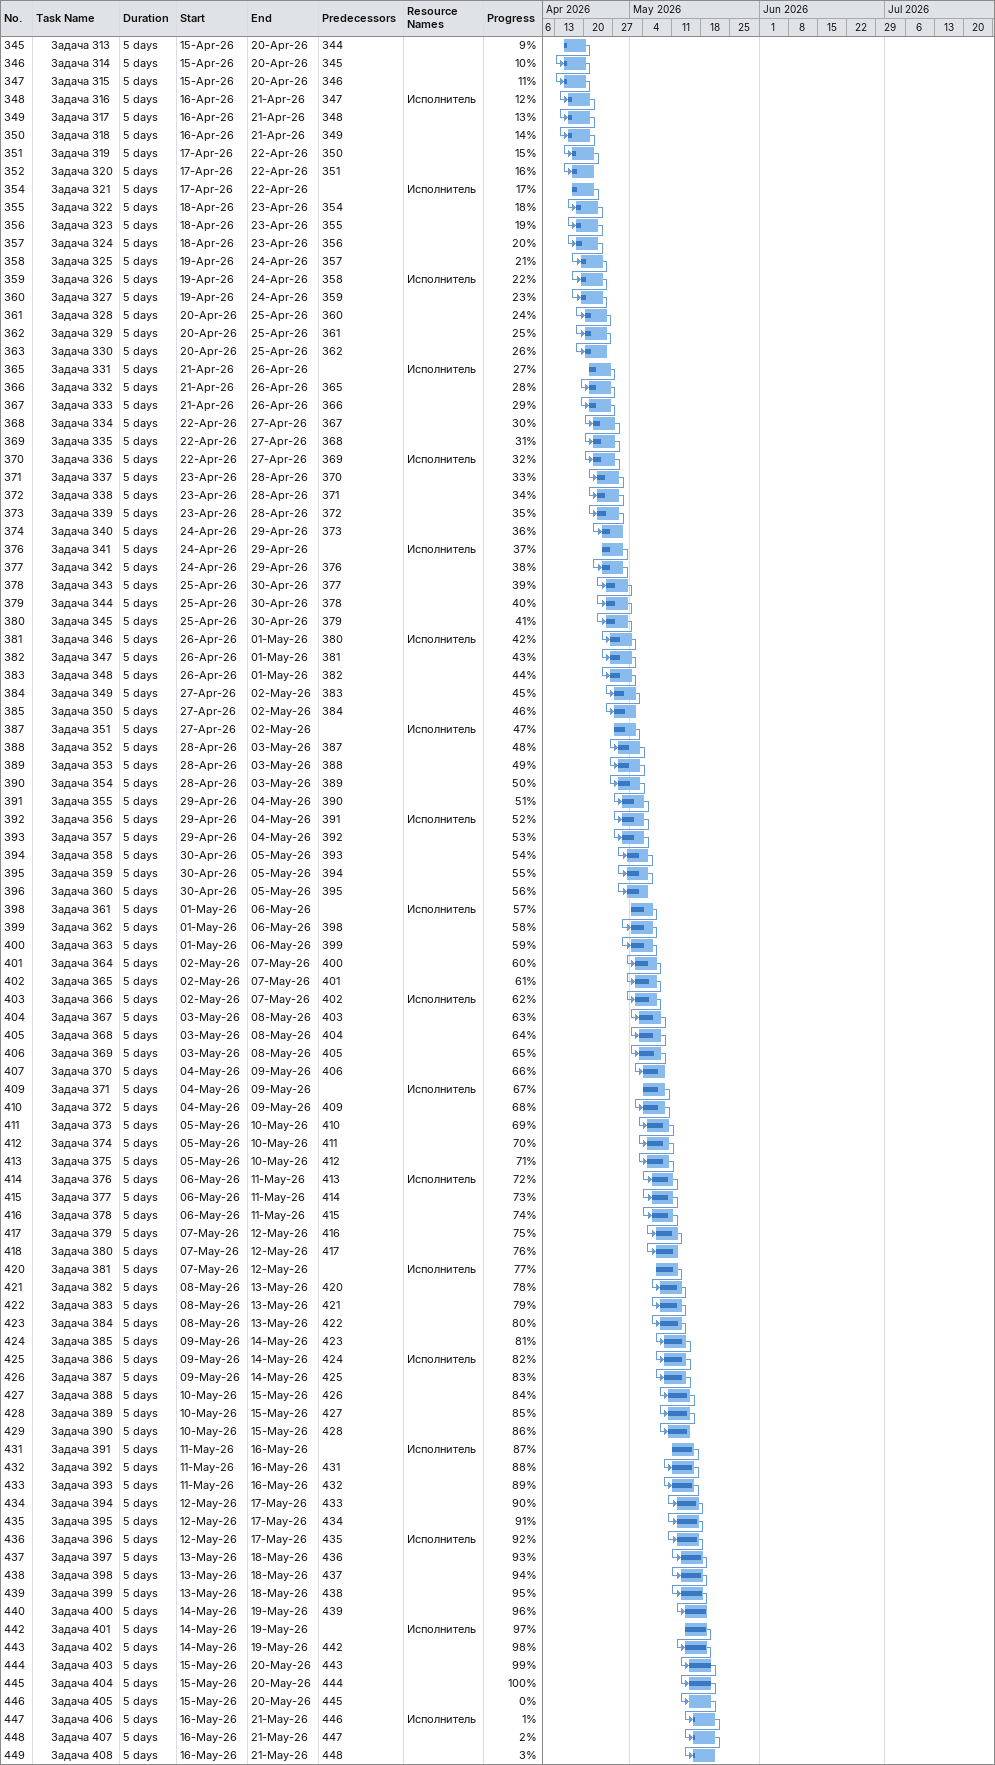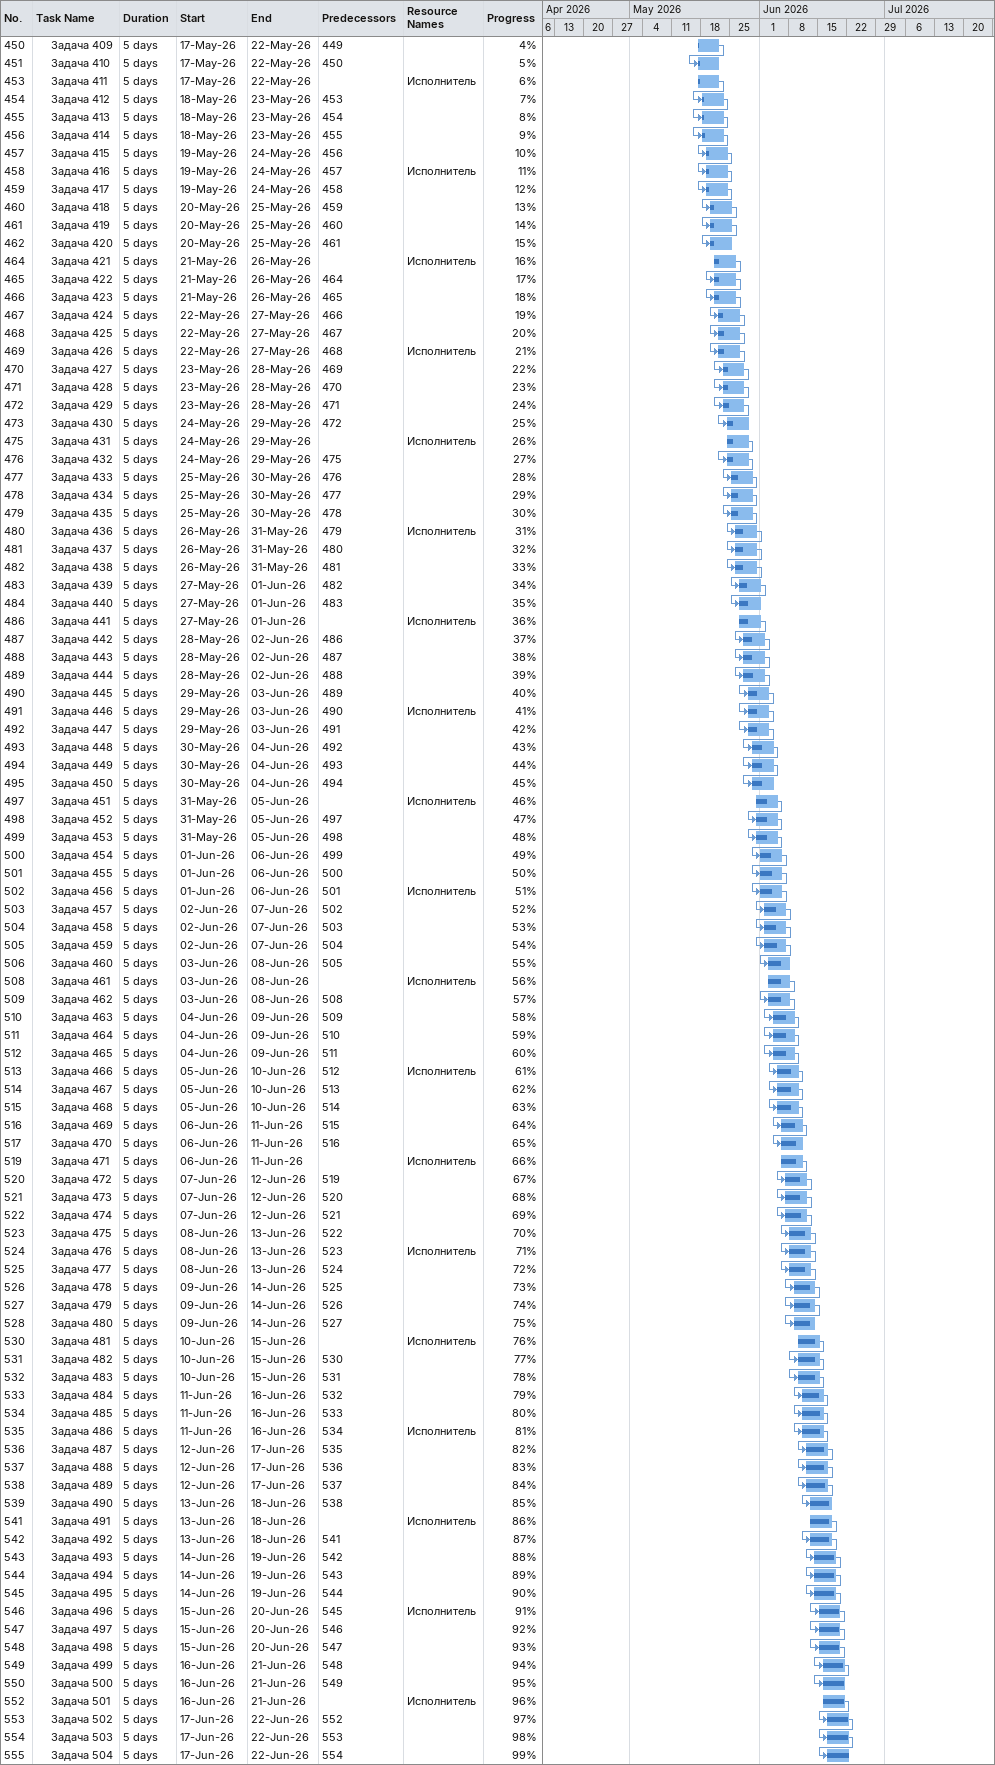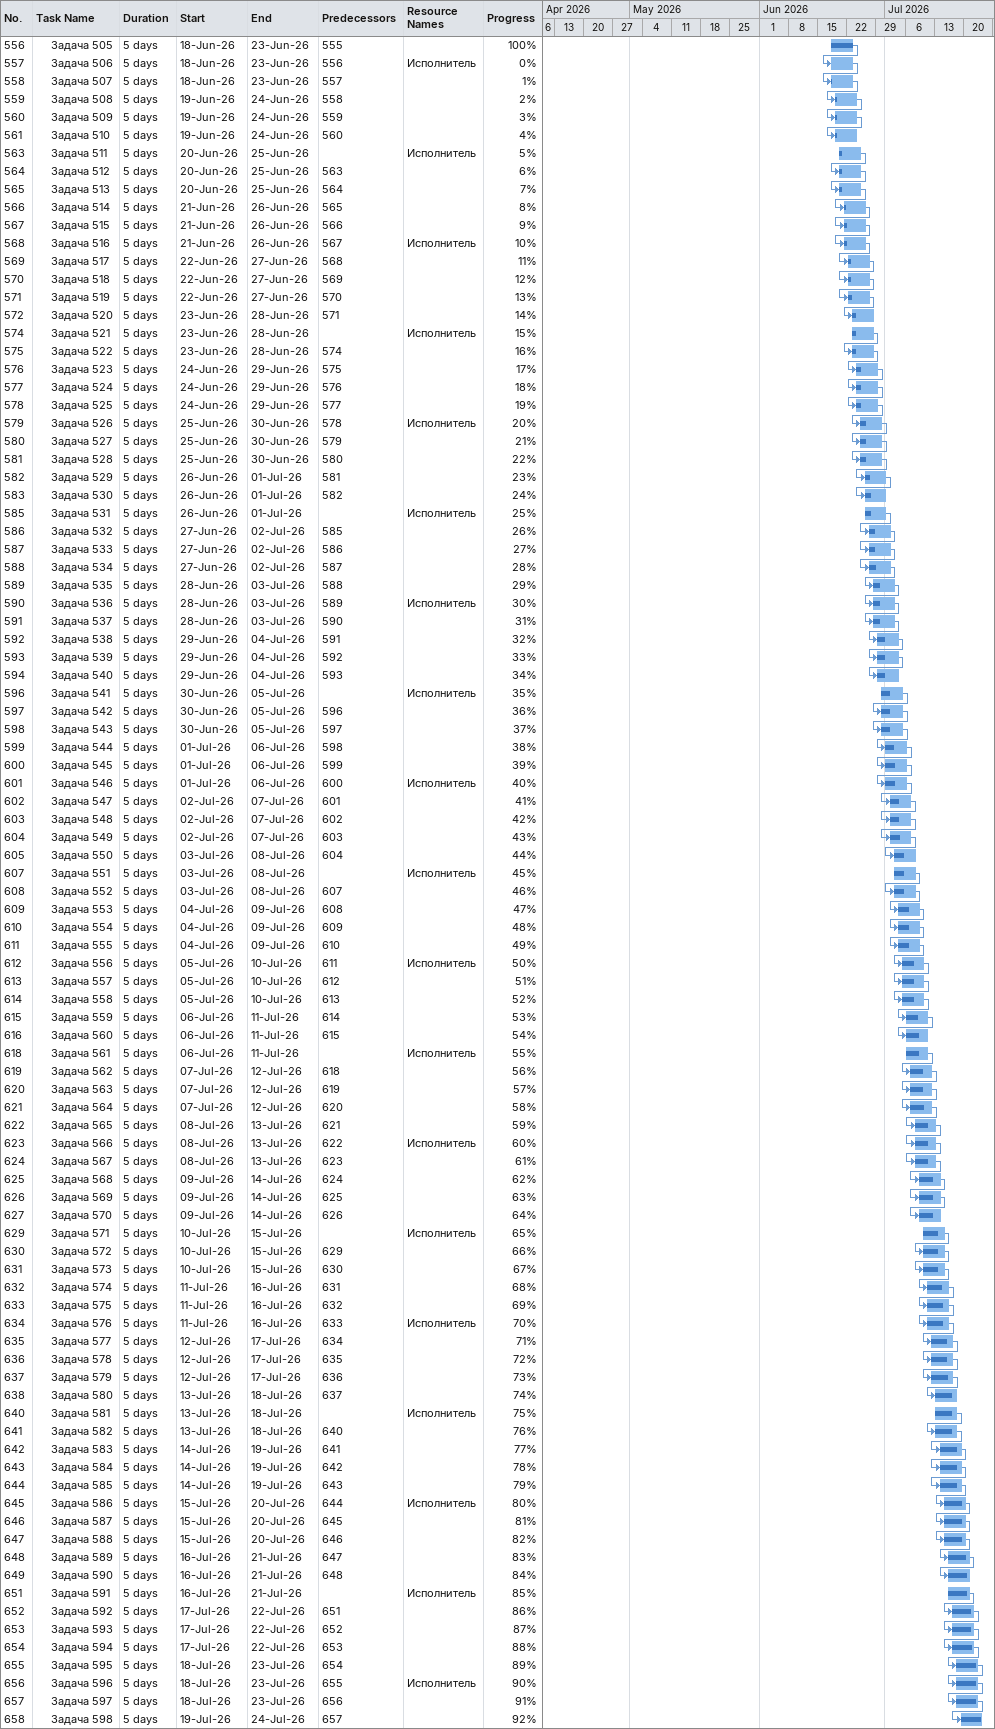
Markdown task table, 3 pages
| ID | Level | Task | Duration | Start | Finish | Predecessors | Resources | % complete |
|---|---|---|---|---|---|---|---|---|
| 345 | 2 | Задача 313 | 5d | 2026-04-15 | 2026-04-20 | 344 |  | 9 |
| 346 | 2 | Задача 314 | 5d | 2026-04-15 | 2026-04-20 | 345 |  | 10 |
| 347 | 2 | Задача 315 | 5d | 2026-04-15 | 2026-04-20 | 346 |  | 11 |
| 348 | 2 | Задача 316 | 5d | 2026-04-16 | 2026-04-21 | 347 | Исполнитель | 12 |
| 349 | 2 | Задача 317 | 5d | 2026-04-16 | 2026-04-21 | 348 |  | 13 |
| 350 | 2 | Задача 318 | 5d | 2026-04-16 | 2026-04-21 | 349 |  | 14 |
| 351 | 2 | Задача 319 | 5d | 2026-04-17 | 2026-04-22 | 350 |  | 15 |
| 352 | 2 | Задача 320 | 5d | 2026-04-17 | 2026-04-22 | 351 |  | 16 |
| 354 | 2 | Задача 321 | 5d | 2026-04-17 | 2026-04-22 |  | Исполнитель | 17 |
| 355 | 2 | Задача 322 | 5d | 2026-04-18 | 2026-04-23 | 354 |  | 18 |
| 356 | 2 | Задача 323 | 5d | 2026-04-18 | 2026-04-23 | 355 |  | 19 |
| 357 | 2 | Задача 324 | 5d | 2026-04-18 | 2026-04-23 | 356 |  | 20 |
| 358 | 2 | Задача 325 | 5d | 2026-04-19 | 2026-04-24 | 357 |  | 21 |
| 359 | 2 | Задача 326 | 5d | 2026-04-19 | 2026-04-24 | 358 | Исполнитель | 22 |
| 360 | 2 | Задача 327 | 5d | 2026-04-19 | 2026-04-24 | 359 |  | 23 |
| 361 | 2 | Задача 328 | 5d | 2026-04-20 | 2026-04-25 | 360 |  | 24 |
| 362 | 2 | Задача 329 | 5d | 2026-04-20 | 2026-04-25 | 361 |  | 25 |
| 363 | 2 | Задача 330 | 5d | 2026-04-20 | 2026-04-25 | 362 |  | 26 |
| 365 | 2 | Задача 331 | 5d | 2026-04-21 | 2026-04-26 |  | Исполнитель | 27 |
| 366 | 2 | Задача 332 | 5d | 2026-04-21 | 2026-04-26 | 365 |  | 28 |
| 367 | 2 | Задача 333 | 5d | 2026-04-21 | 2026-04-26 | 366 |  | 29 |
| 368 | 2 | Задача 334 | 5d | 2026-04-22 | 2026-04-27 | 367 |  | 30 |
| 369 | 2 | Задача 335 | 5d | 2026-04-22 | 2026-04-27 | 368 |  | 31 |
| 370 | 2 | Задача 336 | 5d | 2026-04-22 | 2026-04-27 | 369 | Исполнитель | 32 |
| 371 | 2 | Задача 337 | 5d | 2026-04-23 | 2026-04-28 | 370 |  | 33 |
| 372 | 2 | Задача 338 | 5d | 2026-04-23 | 2026-04-28 | 371 |  | 34 |
| 373 | 2 | Задача 339 | 5d | 2026-04-23 | 2026-04-28 | 372 |  | 35 |
| 374 | 2 | Задача 340 | 5d | 2026-04-24 | 2026-04-29 | 373 |  | 36 |
| 376 | 2 | Задача 341 | 5d | 2026-04-24 | 2026-04-29 |  | Исполнитель | 37 |
| 377 | 2 | Задача 342 | 5d | 2026-04-24 | 2026-04-29 | 376 |  | 38 |
| 378 | 2 | Задача 343 | 5d | 2026-04-25 | 2026-04-30 | 377 |  | 39 |
| 379 | 2 | Задача 344 | 5d | 2026-04-25 | 2026-04-30 | 378 |  | 40 |
| 380 | 2 | Задача 345 | 5d | 2026-04-25 | 2026-04-30 | 379 |  | 41 |
| 381 | 2 | Задача 346 | 5d | 2026-04-26 | 2026-05-01 | 380 | Исполнитель | 42 |
| 382 | 2 | Задача 347 | 5d | 2026-04-26 | 2026-05-01 | 381 |  | 43 |
| 383 | 2 | Задача 348 | 5d | 2026-04-26 | 2026-05-01 | 382 |  | 44 |
| 384 | 2 | Задача 349 | 5d | 2026-04-27 | 2026-05-02 | 383 |  | 45 |
| 385 | 2 | Задача 350 | 5d | 2026-04-27 | 2026-05-02 | 384 |  | 46 |
| 387 | 2 | Задача 351 | 5d | 2026-04-27 | 2026-05-02 |  | Исполнитель | 47 |
| 388 | 2 | Задача 352 | 5d | 2026-04-28 | 2026-05-03 | 387 |  | 48 |
| 389 | 2 | Задача 353 | 5d | 2026-04-28 | 2026-05-03 | 388 |  | 49 |
| 390 | 2 | Задача 354 | 5d | 2026-04-28 | 2026-05-03 | 389 |  | 50 |
| 391 | 2 | Задача 355 | 5d | 2026-04-29 | 2026-05-04 | 390 |  | 51 |
| 392 | 2 | Задача 356 | 5d | 2026-04-29 | 2026-05-04 | 391 | Исполнитель | 52 |
| 393 | 2 | Задача 357 | 5d | 2026-04-29 | 2026-05-04 | 392 |  | 53 |
| 394 | 2 | Задача 358 | 5d | 2026-04-30 | 2026-05-05 | 393 |  | 54 |
| 395 | 2 | Задача 359 | 5d | 2026-04-30 | 2026-05-05 | 394 |  | 55 |
| 396 | 2 | Задача 360 | 5d | 2026-04-30 | 2026-05-05 | 395 |  | 56 |
| 398 | 2 | Задача 361 | 5d | 2026-05-01 | 2026-05-06 |  | Исполнитель | 57 |
| 399 | 2 | Задача 362 | 5d | 2026-05-01 | 2026-05-06 | 398 |  | 58 |
| 400 | 2 | Задача 363 | 5d | 2026-05-01 | 2026-05-06 | 399 |  | 59 |
| 401 | 2 | Задача 364 | 5d | 2026-05-02 | 2026-05-07 | 400 |  | 60 |
| 402 | 2 | Задача 365 | 5d | 2026-05-02 | 2026-05-07 | 401 |  | 61 |
| 403 | 2 | Задача 366 | 5d | 2026-05-02 | 2026-05-07 | 402 | Исполнитель | 62 |
| 404 | 2 | Задача 367 | 5d | 2026-05-03 | 2026-05-08 | 403 |  | 63 |
| 405 | 2 | Задача 368 | 5d | 2026-05-03 | 2026-05-08 | 404 |  | 64 |
| 406 | 2 | Задача 369 | 5d | 2026-05-03 | 2026-05-08 | 405 |  | 65 |
| 407 | 2 | Задача 370 | 5d | 2026-05-04 | 2026-05-09 | 406 |  | 66 |
| 409 | 2 | Задача 371 | 5d | 2026-05-04 | 2026-05-09 |  | Исполнитель | 67 |
| 410 | 2 | Задача 372 | 5d | 2026-05-04 | 2026-05-09 | 409 |  | 68 |
| 411 | 2 | Задача 373 | 5d | 2026-05-05 | 2026-05-10 | 410 |  | 69 |
| 412 | 2 | Задача 374 | 5d | 2026-05-05 | 2026-05-10 | 411 |  | 70 |
| 413 | 2 | Задача 375 | 5d | 2026-05-05 | 2026-05-10 | 412 |  | 71 |
| 414 | 2 | Задача 376 | 5d | 2026-05-06 | 2026-05-11 | 413 | Исполнитель | 72 |
| 415 | 2 | Задача 377 | 5d | 2026-05-06 | 2026-05-11 | 414 |  | 73 |
| 416 | 2 | Задача 378 | 5d | 2026-05-06 | 2026-05-11 | 415 |  | 74 |
| 417 | 2 | Задача 379 | 5d | 2026-05-07 | 2026-05-12 | 416 |  | 75 |
| 418 | 2 | Задача 380 | 5d | 2026-05-07 | 2026-05-12 | 417 |  | 76 |
| 420 | 2 | Задача 381 | 5d | 2026-05-07 | 2026-05-12 |  | Исполнитель | 77 |
| 421 | 2 | Задача 382 | 5d | 2026-05-08 | 2026-05-13 | 420 |  | 78 |
| 422 | 2 | Задача 383 | 5d | 2026-05-08 | 2026-05-13 | 421 |  | 79 |
| 423 | 2 | Задача 384 | 5d | 2026-05-08 | 2026-05-13 | 422 |  | 80 |
| 424 | 2 | Задача 385 | 5d | 2026-05-09 | 2026-05-14 | 423 |  | 81 |
| 425 | 2 | Задача 386 | 5d | 2026-05-09 | 2026-05-14 | 424 | Исполнитель | 82 |
| 426 | 2 | Задача 387 | 5d | 2026-05-09 | 2026-05-14 | 425 |  | 83 |
| 427 | 2 | Задача 388 | 5d | 2026-05-10 | 2026-05-15 | 426 |  | 84 |
| 428 | 2 | Задача 389 | 5d | 2026-05-10 | 2026-05-15 | 427 |  | 85 |
| 429 | 2 | Задача 390 | 5d | 2026-05-10 | 2026-05-15 | 428 |  | 86 |
| 431 | 2 | Задача 391 | 5d | 2026-05-11 | 2026-05-16 |  | Исполнитель | 87 |
| 432 | 2 | Задача 392 | 5d | 2026-05-11 | 2026-05-16 | 431 |  | 88 |
| 433 | 2 | Задача 393 | 5d | 2026-05-11 | 2026-05-16 | 432 |  | 89 |
| 434 | 2 | Задача 394 | 5d | 2026-05-12 | 2026-05-17 | 433 |  | 90 |
| 435 | 2 | Задача 395 | 5d | 2026-05-12 | 2026-05-17 | 434 |  | 91 |
| 436 | 2 | Задача 396 | 5d | 2026-05-12 | 2026-05-17 | 435 | Исполнитель | 92 |
| 437 | 2 | Задача 397 | 5d | 2026-05-13 | 2026-05-18 | 436 |  | 93 |
| 438 | 2 | Задача 398 | 5d | 2026-05-13 | 2026-05-18 | 437 |  | 94 |
| 439 | 2 | Задача 399 | 5d | 2026-05-13 | 2026-05-18 | 438 |  | 95 |
| 440 | 2 | Задача 400 | 5d | 2026-05-14 | 2026-05-19 | 439 |  | 96 |
| 442 | 2 | Задача 401 | 5d | 2026-05-14 | 2026-05-19 |  | Исполнитель | 97 |
| 443 | 2 | Задача 402 | 5d | 2026-05-14 | 2026-05-19 | 442 |  | 98 |
| 444 | 2 | Задача 403 | 5d | 2026-05-15 | 2026-05-20 | 443 |  | 99 |
| 445 | 2 | Задача 404 | 5d | 2026-05-15 | 2026-05-20 | 444 |  | 100 |
| 446 | 2 | Задача 405 | 5d | 2026-05-15 | 2026-05-20 | 445 |  | 0 |
| 447 | 2 | Задача 406 | 5d | 2026-05-16 | 2026-05-21 | 446 | Исполнитель | 1 |
| 448 | 2 | Задача 407 | 5d | 2026-05-16 | 2026-05-21 | 447 |  | 2 |
| 449 | 2 | Задача 408 | 5d | 2026-05-16 | 2026-05-21 | 448 |  | 3 |
| 450 | 2 | Задача 409 | 5d | 2026-05-17 | 2026-05-22 | 449 |  | 4 |
| 451 | 2 | Задача 410 | 5d | 2026-05-17 | 2026-05-22 | 450 |  | 5 |
| 453 | 2 | Задача 411 | 5d | 2026-05-17 | 2026-05-22 |  | Исполнитель | 6 |
| 454 | 2 | Задача 412 | 5d | 2026-05-18 | 2026-05-23 | 453 |  | 7 |
| 455 | 2 | Задача 413 | 5d | 2026-05-18 | 2026-05-23 | 454 |  | 8 |
| 456 | 2 | Задача 414 | 5d | 2026-05-18 | 2026-05-23 | 455 |  | 9 |
| 457 | 2 | Задача 415 | 5d | 2026-05-19 | 2026-05-24 | 456 |  | 10 |
| 458 | 2 | Задача 416 | 5d | 2026-05-19 | 2026-05-24 | 457 | Исполнитель | 11 |
| 459 | 2 | Задача 417 | 5d | 2026-05-19 | 2026-05-24 | 458 |  | 12 |
| 460 | 2 | Задача 418 | 5d | 2026-05-20 | 2026-05-25 | 459 |  | 13 |
| 461 | 2 | Задача 419 | 5d | 2026-05-20 | 2026-05-25 | 460 |  | 14 |
| 462 | 2 | Задача 420 | 5d | 2026-05-20 | 2026-05-25 | 461 |  | 15 |
| 464 | 2 | Задача 421 | 5d | 2026-05-21 | 2026-05-26 |  | Исполнитель | 16 |
| 465 | 2 | Задача 422 | 5d | 2026-05-21 | 2026-05-26 | 464 |  | 17 |
| 466 | 2 | Задача 423 | 5d | 2026-05-21 | 2026-05-26 | 465 |  | 18 |
| 467 | 2 | Задача 424 | 5d | 2026-05-22 | 2026-05-27 | 466 |  | 19 |
| 468 | 2 | Задача 425 | 5d | 2026-05-22 | 2026-05-27 | 467 |  | 20 |
| 469 | 2 | Задача 426 | 5d | 2026-05-22 | 2026-05-27 | 468 | Исполнитель | 21 |
| 470 | 2 | Задача 427 | 5d | 2026-05-23 | 2026-05-28 | 469 |  | 22 |
| 471 | 2 | Задача 428 | 5d | 2026-05-23 | 2026-05-28 | 470 |  | 23 |
| 472 | 2 | Задача 429 | 5d | 2026-05-23 | 2026-05-28 | 471 |  | 24 |
| 473 | 2 | Задача 430 | 5d | 2026-05-24 | 2026-05-29 | 472 |  | 25 |
| 475 | 2 | Задача 431 | 5d | 2026-05-24 | 2026-05-29 |  | Исполнитель | 26 |
| 476 | 2 | Задача 432 | 5d | 2026-05-24 | 2026-05-29 | 475 |  | 27 |
| 477 | 2 | Задача 433 | 5d | 2026-05-25 | 2026-05-30 | 476 |  | 28 |
| 478 | 2 | Задача 434 | 5d | 2026-05-25 | 2026-05-30 | 477 |  | 29 |
| 479 | 2 | Задача 435 | 5d | 2026-05-25 | 2026-05-30 | 478 |  | 30 |
| 480 | 2 | Задача 436 | 5d | 2026-05-26 | 2026-05-31 | 479 | Исполнитель | 31 |
| 481 | 2 | Задача 437 | 5d | 2026-05-26 | 2026-05-31 | 480 |  | 32 |
| 482 | 2 | Задача 438 | 5d | 2026-05-26 | 2026-05-31 | 481 |  | 33 |
| 483 | 2 | Задача 439 | 5d | 2026-05-27 | 2026-06-01 | 482 |  | 34 |
| 484 | 2 | Задача 440 | 5d | 2026-05-27 | 2026-06-01 | 483 |  | 35 |
| 486 | 2 | Задача 441 | 5d | 2026-05-27 | 2026-06-01 |  | Исполнитель | 36 |
| 487 | 2 | Задача 442 | 5d | 2026-05-28 | 2026-06-02 | 486 |  | 37 |
| 488 | 2 | Задача 443 | 5d | 2026-05-28 | 2026-06-02 | 487 |  | 38 |
| 489 | 2 | Задача 444 | 5d | 2026-05-28 | 2026-06-02 | 488 |  | 39 |
| 490 | 2 | Задача 445 | 5d | 2026-05-29 | 2026-06-03 | 489 |  | 40 |
| 491 | 2 | Задача 446 | 5d | 2026-05-29 | 2026-06-03 | 490 | Исполнитель | 41 |
| 492 | 2 | Задача 447 | 5d | 2026-05-29 | 2026-06-03 | 491 |  | 42 |
| 493 | 2 | Задача 448 | 5d | 2026-05-30 | 2026-06-04 | 492 |  | 43 |
| 494 | 2 | Задача 449 | 5d | 2026-05-30 | 2026-06-04 | 493 |  | 44 |
| 495 | 2 | Задача 450 | 5d | 2026-05-30 | 2026-06-04 | 494 |  | 45 |
| 497 | 2 | Задача 451 | 5d | 2026-05-31 | 2026-06-05 |  | Исполнитель | 46 |
| 498 | 2 | Задача 452 | 5d | 2026-05-31 | 2026-06-05 | 497 |  | 47 |
| 499 | 2 | Задача 453 | 5d | 2026-05-31 | 2026-06-05 | 498 |  | 48 |
| 500 | 2 | Задача 454 | 5d | 2026-06-01 | 2026-06-06 | 499 |  | 49 |
| 501 | 2 | Задача 455 | 5d | 2026-06-01 | 2026-06-06 | 500 |  | 50 |
| 502 | 2 | Задача 456 | 5d | 2026-06-01 | 2026-06-06 | 501 | Исполнитель | 51 |
| 503 | 2 | Задача 457 | 5d | 2026-06-02 | 2026-06-07 | 502 |  | 52 |
| 504 | 2 | Задача 458 | 5d | 2026-06-02 | 2026-06-07 | 503 |  | 53 |
| 505 | 2 | Задача 459 | 5d | 2026-06-02 | 2026-06-07 | 504 |  | 54 |
| 506 | 2 | Задача 460 | 5d | 2026-06-03 | 2026-06-08 | 505 |  | 55 |
| 508 | 2 | Задача 461 | 5d | 2026-06-03 | 2026-06-08 |  | Исполнитель | 56 |
| 509 | 2 | Задача 462 | 5d | 2026-06-03 | 2026-06-08 | 508 |  | 57 |
| 510 | 2 | Задача 463 | 5d | 2026-06-04 | 2026-06-09 | 509 |  | 58 |
| 511 | 2 | Задача 464 | 5d | 2026-06-04 | 2026-06-09 | 510 |  | 59 |
| 512 | 2 | Задача 465 | 5d | 2026-06-04 | 2026-06-09 | 511 |  | 60 |
| 513 | 2 | Задача 466 | 5d | 2026-06-05 | 2026-06-10 | 512 | Исполнитель | 61 |
| 514 | 2 | Задача 467 | 5d | 2026-06-05 | 2026-06-10 | 513 |  | 62 |
| 515 | 2 | Задача 468 | 5d | 2026-06-05 | 2026-06-10 | 514 |  | 63 |
| 516 | 2 | Задача 469 | 5d | 2026-06-06 | 2026-06-11 | 515 |  | 64 |
| 517 | 2 | Задача 470 | 5d | 2026-06-06 | 2026-06-11 | 516 |  | 65 |
| 519 | 2 | Задача 471 | 5d | 2026-06-06 | 2026-06-11 |  | Исполнитель | 66 |
| 520 | 2 | Задача 472 | 5d | 2026-06-07 | 2026-06-12 | 519 |  | 67 |
| 521 | 2 | Задача 473 | 5d | 2026-06-07 | 2026-06-12 | 520 |  | 68 |
| 522 | 2 | Задача 474 | 5d | 2026-06-07 | 2026-06-12 | 521 |  | 69 |
| 523 | 2 | Задача 475 | 5d | 2026-06-08 | 2026-06-13 | 522 |  | 70 |
| 524 | 2 | Задача 476 | 5d | 2026-06-08 | 2026-06-13 | 523 | Исполнитель | 71 |
| 525 | 2 | Задача 477 | 5d | 2026-06-08 | 2026-06-13 | 524 |  | 72 |
| 526 | 2 | Задача 478 | 5d | 2026-06-09 | 2026-06-14 | 525 |  | 73 |
| 527 | 2 | Задача 479 | 5d | 2026-06-09 | 2026-06-14 | 526 |  | 74 |
| 528 | 2 | Задача 480 | 5d | 2026-06-09 | 2026-06-14 | 527 |  | 75 |
| 530 | 2 | Задача 481 | 5d | 2026-06-10 | 2026-06-15 |  | Исполнитель | 76 |
| 531 | 2 | Задача 482 | 5d | 2026-06-10 | 2026-06-15 | 530 |  | 77 |
| 532 | 2 | Задача 483 | 5d | 2026-06-10 | 2026-06-15 | 531 |  | 78 |
| 533 | 2 | Задача 484 | 5d | 2026-06-11 | 2026-06-16 | 532 |  | 79 |
| 534 | 2 | Задача 485 | 5d | 2026-06-11 | 2026-06-16 | 533 |  | 80 |
| 535 | 2 | Задача 486 | 5d | 2026-06-11 | 2026-06-16 | 534 | Исполнитель | 81 |
| 536 | 2 | Задача 487 | 5d | 2026-06-12 | 2026-06-17 | 535 |  | 82 |
| 537 | 2 | Задача 488 | 5d | 2026-06-12 | 2026-06-17 | 536 |  | 83 |
| 538 | 2 | Задача 489 | 5d | 2026-06-12 | 2026-06-17 | 537 |  | 84 |
| 539 | 2 | Задача 490 | 5d | 2026-06-13 | 2026-06-18 | 538 |  | 85 |
| 541 | 2 | Задача 491 | 5d | 2026-06-13 | 2026-06-18 |  | Исполнитель | 86 |
| 542 | 2 | Задача 492 | 5d | 2026-06-13 | 2026-06-18 | 541 |  | 87 |
| 543 | 2 | Задача 493 | 5d | 2026-06-14 | 2026-06-19 | 542 |  | 88 |
| 544 | 2 | Задача 494 | 5d | 2026-06-14 | 2026-06-19 | 543 |  | 89 |
| 545 | 2 | Задача 495 | 5d | 2026-06-14 | 2026-06-19 | 544 |  | 90 |
| 546 | 2 | Задача 496 | 5d | 2026-06-15 | 2026-06-20 | 545 | Исполнитель | 91 |
| 547 | 2 | Задача 497 | 5d | 2026-06-15 | 2026-06-20 | 546 |  | 92 |
| 548 | 2 | Задача 498 | 5d | 2026-06-15 | 2026-06-20 | 547 |  | 93 |
| 549 | 2 | Задача 499 | 5d | 2026-06-16 | 2026-06-21 | 548 |  | 94 |
| 550 | 2 | Задача 500 | 5d | 2026-06-16 | 2026-06-21 | 549 |  | 95 |
| 552 | 2 | Задача 501 | 5d | 2026-06-16 | 2026-06-21 |  | Исполнитель | 96 |
| 553 | 2 | Задача 502 | 5d | 2026-06-17 | 2026-06-22 | 552 |  | 97 |
| 554 | 2 | Задача 503 | 5d | 2026-06-17 | 2026-06-22 | 553 |  | 98 |
| 555 | 2 | Задача 504 | 5d | 2026-06-17 | 2026-06-22 | 554 |  | 99 |
| 556 | 2 | Задача 505 | 5d | 2026-06-18 | 2026-06-23 | 555 |  | 100 |
| 557 | 2 | Задача 506 | 5d | 2026-06-18 | 2026-06-23 | 556 | Исполнитель | 0 |
| 558 | 2 | Задача 507 | 5d | 2026-06-18 | 2026-06-23 | 557 |  | 1 |
| 559 | 2 | Задача 508 | 5d | 2026-06-19 | 2026-06-24 | 558 |  | 2 |
| 560 | 2 | Задача 509 | 5d | 2026-06-19 | 2026-06-24 | 559 |  | 3 |
| 561 | 2 | Задача 510 | 5d | 2026-06-19 | 2026-06-24 | 560 |  | 4 |
| 563 | 2 | Задача 511 | 5d | 2026-06-20 | 2026-06-25 |  | Исполнитель | 5 |
| 564 | 2 | Задача 512 | 5d | 2026-06-20 | 2026-06-25 | 563 |  | 6 |
| 565 | 2 | Задача 513 | 5d | 2026-06-20 | 2026-06-25 | 564 |  | 7 |
| 566 | 2 | Задача 514 | 5d | 2026-06-21 | 2026-06-26 | 565 |  | 8 |
| 567 | 2 | Задача 515 | 5d | 2026-06-21 | 2026-06-26 | 566 |  | 9 |
| 568 | 2 | Задача 516 | 5d | 2026-06-21 | 2026-06-26 | 567 | Исполнитель | 10 |
| 569 | 2 | Задача 517 | 5d | 2026-06-22 | 2026-06-27 | 568 |  | 11 |
| 570 | 2 | Задача 518 | 5d | 2026-06-22 | 2026-06-27 | 569 |  | 12 |
| 571 | 2 | Задача 519 | 5d | 2026-06-22 | 2026-06-27 | 570 |  | 13 |
| 572 | 2 | Задача 520 | 5d | 2026-06-23 | 2026-06-28 | 571 |  | 14 |
| 574 | 2 | Задача 521 | 5d | 2026-06-23 | 2026-06-28 |  | Исполнитель | 15 |
| 575 | 2 | Задача 522 | 5d | 2026-06-23 | 2026-06-28 | 574 |  | 16 |
| 576 | 2 | Задача 523 | 5d | 2026-06-24 | 2026-06-29 | 575 |  | 17 |
| 577 | 2 | Задача 524 | 5d | 2026-06-24 | 2026-06-29 | 576 |  | 18 |
| 578 | 2 | Задача 525 | 5d | 2026-06-24 | 2026-06-29 | 577 |  | 19 |
| 579 | 2 | Задача 526 | 5d | 2026-06-25 | 2026-06-30 | 578 | Исполнитель | 20 |
| 580 | 2 | Задача 527 | 5d | 2026-06-25 | 2026-06-30 | 579 |  | 21 |
| 581 | 2 | Задача 528 | 5d | 2026-06-25 | 2026-06-30 | 580 |  | 22 |
| 582 | 2 | Задача 529 | 5d | 2026-06-26 | 2026-07-01 | 581 |  | 23 |
| 583 | 2 | Задача 530 | 5d | 2026-06-26 | 2026-07-01 | 582 |  | 24 |
| 585 | 2 | Задача 531 | 5d | 2026-06-26 | 2026-07-01 |  | Исполнитель | 25 |
| 586 | 2 | Задача 532 | 5d | 2026-06-27 | 2026-07-02 | 585 |  | 26 |
| 587 | 2 | Задача 533 | 5d | 2026-06-27 | 2026-07-02 | 586 |  | 27 |
| 588 | 2 | Задача 534 | 5d | 2026-06-27 | 2026-07-02 | 587 |  | 28 |
| 589 | 2 | Задача 535 | 5d | 2026-06-28 | 2026-07-03 | 588 |  | 29 |
| 590 | 2 | Задача 536 | 5d | 2026-06-28 | 2026-07-03 | 589 | Исполнитель | 30 |
| 591 | 2 | Задача 537 | 5d | 2026-06-28 | 2026-07-03 | 590 |  | 31 |
| 592 | 2 | Задача 538 | 5d | 2026-06-29 | 2026-07-04 | 591 |  | 32 |
| 593 | 2 | Задача 539 | 5d | 2026-06-29 | 2026-07-04 | 592 |  | 33 |
| 594 | 2 | Задача 540 | 5d | 2026-06-29 | 2026-07-04 | 593 |  | 34 |
| 596 | 2 | Задача 541 | 5d | 2026-06-30 | 2026-07-05 |  | Исполнитель | 35 |
| 597 | 2 | Задача 542 | 5d | 2026-06-30 | 2026-07-05 | 596 |  | 36 |
| 598 | 2 | Задача 543 | 5d | 2026-06-30 | 2026-07-05 | 597 |  | 37 |
| 599 | 2 | Задача 544 | 5d | 2026-07-01 | 2026-07-06 | 598 |  | 38 |
| 600 | 2 | Задача 545 | 5d | 2026-07-01 | 2026-07-06 | 599 |  | 39 |
| 601 | 2 | Задача 546 | 5d | 2026-07-01 | 2026-07-06 | 600 | Исполнитель | 40 |
| 602 | 2 | Задача 547 | 5d | 2026-07-02 | 2026-07-07 | 601 |  | 41 |
| 603 | 2 | Задача 548 | 5d | 2026-07-02 | 2026-07-07 | 602 |  | 42 |
| 604 | 2 | Задача 549 | 5d | 2026-07-02 | 2026-07-07 | 603 |  | 43 |
| 605 | 2 | Задача 550 | 5d | 2026-07-03 | 2026-07-08 | 604 |  | 44 |
| 607 | 2 | Задача 551 | 5d | 2026-07-03 | 2026-07-08 |  | Исполнитель | 45 |
| 608 | 2 | Задача 552 | 5d | 2026-07-03 | 2026-07-08 | 607 |  | 46 |
| 609 | 2 | Задача 553 | 5d | 2026-07-04 | 2026-07-09 | 608 |  | 47 |
| 610 | 2 | Задача 554 | 5d | 2026-07-04 | 2026-07-09 | 609 |  | 48 |
| 611 | 2 | Задача 555 | 5d | 2026-07-04 | 2026-07-09 | 610 |  | 49 |
| 612 | 2 | Задача 556 | 5d | 2026-07-05 | 2026-07-10 | 611 | Исполнитель | 50 |
| 613 | 2 | Задача 557 | 5d | 2026-07-05 | 2026-07-10 | 612 |  | 51 |
| 614 | 2 | Задача 558 | 5d | 2026-07-05 | 2026-07-10 | 613 |  | 52 |
| 615 | 2 | Задача 559 | 5d | 2026-07-06 | 2026-07-11 | 614 |  | 53 |
| 616 | 2 | Задача 560 | 5d | 2026-07-06 | 2026-07-11 | 615 |  | 54 |
| 618 | 2 | Задача 561 | 5d | 2026-07-06 | 2026-07-11 |  | Исполнитель | 55 |
| 619 | 2 | Задача 562 | 5d | 2026-07-07 | 2026-07-12 | 618 |  | 56 |
| 620 | 2 | Задача 563 | 5d | 2026-07-07 | 2026-07-12 | 619 |  | 57 |
| 621 | 2 | Задача 564 | 5d | 2026-07-07 | 2026-07-12 | 620 |  | 58 |
| 622 | 2 | Задача 565 | 5d | 2026-07-08 | 2026-07-13 | 621 |  | 59 |
| 623 | 2 | Задача 566 | 5d | 2026-07-08 | 2026-07-13 | 622 | Исполнитель | 60 |
| 624 | 2 | Задача 567 | 5d | 2026-07-08 | 2026-07-13 | 623 |  | 61 |
| 625 | 2 | Задача 568 | 5d | 2026-07-09 | 2026-07-14 | 624 |  | 62 |
| 626 | 2 | Задача 569 | 5d | 2026-07-09 | 2026-07-14 | 625 |  | 63 |
| 627 | 2 | Задача 570 | 5d | 2026-07-09 | 2026-07-14 | 626 |  | 64 |
| 629 | 2 | Задача 571 | 5d | 2026-07-10 | 2026-07-15 |  | Исполнитель | 65 |
| 630 | 2 | Задача 572 | 5d | 2026-07-10 | 2026-07-15 | 629 |  | 66 |
| 631 | 2 | Задача 573 | 5d | 2026-07-10 | 2026-07-15 | 630 |  | 67 |
| 632 | 2 | Задача 574 | 5d | 2026-07-11 | 2026-07-16 | 631 |  | 68 |
| 633 | 2 | Задача 575 | 5d | 2026-07-11 | 2026-07-16 | 632 |  | 69 |
| 634 | 2 | Задача 576 | 5d | 2026-07-11 | 2026-07-16 | 633 | Исполнитель | 70 |
| 635 | 2 | Задача 577 | 5d | 2026-07-12 | 2026-07-17 | 634 |  | 71 |
| 636 | 2 | Задача 578 | 5d | 2026-07-12 | 2026-07-17 | 635 |  | 72 |
| 637 | 2 | Задача 579 | 5d | 2026-07-12 | 2026-07-17 | 636 |  | 73 |
| 638 | 2 | Задача 580 | 5d | 2026-07-13 | 2026-07-18 | 637 |  | 74 |
| 640 | 2 | Задача 581 | 5d | 2026-07-13 | 2026-07-18 |  | Исполнитель | 75 |
| 641 | 2 | Задача 582 | 5d | 2026-07-13 | 2026-07-18 | 640 |  | 76 |
| 642 | 2 | Задача 583 | 5d | 2026-07-14 | 2026-07-19 | 641 |  | 77 |
| 643 | 2 | Задача 584 | 5d | 2026-07-14 | 2026-07-19 | 642 |  | 78 |
| 644 | 2 | Задача 585 | 5d | 2026-07-14 | 2026-07-19 | 643 |  | 79 |
| 645 | 2 | Задача 586 | 5d | 2026-07-15 | 2026-07-20 | 644 | Исполнитель | 80 |
| 646 | 2 | Задача 587 | 5d | 2026-07-15 | 2026-07-20 | 645 |  | 81 |
| 647 | 2 | Задача 588 | 5d | 2026-07-15 | 2026-07-20 | 646 |  | 82 |
| 648 | 2 | Задача 589 | 5d | 2026-07-16 | 2026-07-21 | 647 |  | 83 |
| 649 | 2 | Задача 590 | 5d | 2026-07-16 | 2026-07-21 | 648 |  | 84 |
| 651 | 2 | Задача 591 | 5d | 2026-07-16 | 2026-07-21 |  | Исполнитель | 85 |
| 652 | 2 | Задача 592 | 5d | 2026-07-17 | 2026-07-22 | 651 |  | 86 |
| 653 | 2 | Задача 593 | 5d | 2026-07-17 | 2026-07-22 | 652 |  | 87 |
| 654 | 2 | Задача 594 | 5d | 2026-07-17 | 2026-07-22 | 653 |  | 88 |
| 655 | 2 | Задача 595 | 5d | 2026-07-18 | 2026-07-23 | 654 |  | 89 |
| 656 | 2 | Задача 596 | 5d | 2026-07-18 | 2026-07-23 | 655 | Исполнитель | 90 |
| 657 | 2 | Задача 597 | 5d | 2026-07-18 | 2026-07-23 | 656 |  | 91 |
| 658 | 2 | Задача 598 | 5d | 2026-07-19 | 2026-07-24 | 657 |  | 92 |
